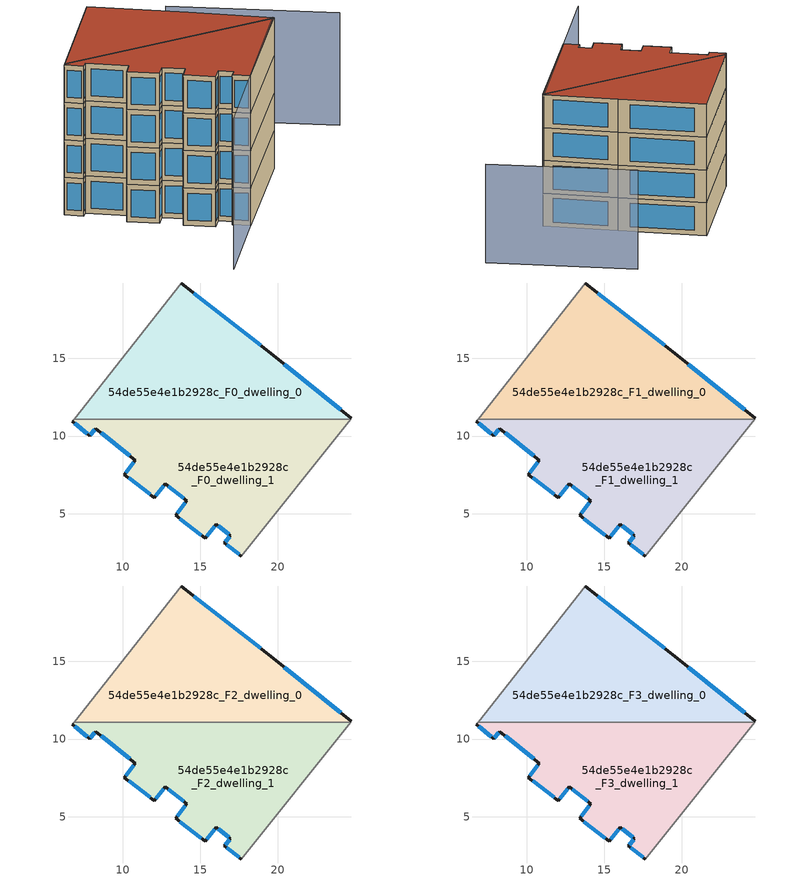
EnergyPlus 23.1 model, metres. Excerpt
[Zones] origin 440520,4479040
54de55e4e1b2928c_F0_dwelling_0
 floor ground (EU_floor_Construction): 19.71,15.2 24.73,11.14 24.67,11.07 6.87,11.1 13.76,19.85 z0
 wall outside (EU_wall_Construction): 24.73,11.14 19.71,15.2 13.76,19.85 z0:3
 wall adiabatic (EU_wall_Construction): 24.67,11.07 24.73,11.14 / 13.76,19.85 6.87,11.1 z0:3
 wall to 54de55e4e1b2928c_F0_dwelling_1 (EU_wall_Construction): 6.87,11.1 24.67,11.07 z0:3
 window (EU_Window_Construction): 18.88,15.84 14.59,19.21 / 24.03,11.7 20.4,14.63 z0.42:2.58
54de55e4e1b2928c_F0_dwelling_1
 floor ground (EU_floor_Construction): 24.67,11.07 17.65,2.28 16.56,3.12 16.94,3.58 16.04,4.33 15.31,3.41 13.42,4.89 14.12,5.84 12.74,6.92 12.04,6.04 10.11,7.53 10.81,8.44 8.26,10.48 7.88,10.01 6.75,10.94 6.87,11.1 z0
 wall outside (EU_wall_Construction): 6.75,10.94 7.88,10.01 8.26,10.48 10.81,8.44 10.11,7.53 12.04,6.04 12.74,6.92 14.12,5.84 13.42,4.89 15.31,3.41 16.04,4.33 16.94,3.58 16.56,3.12 17.65,2.28 z0:3
 wall adiabatic (EU_wall_Construction): 6.87,11.1 6.75,10.94 / 17.65,2.28 24.67,11.07 z0:3
 window (EU_Window_Construction): 15.41,3.54 15.94,4.2 / 13.68,4.69 15.05,3.62 / 14.02,5.71 13.51,5.02 / 12.94,6.77 13.93,5.99 / 12.14,6.16 12.65,6.79 / 10.38,7.32 11.78,6.24 / 10.71,8.31 10.21,7.65 / 8.62,10.2 10.45,8.73 / 7.93,10.07 8.21,10.42 / 6.91,10.81 7.72,10.14 / 16.71,3.01 17.5,2.4 / 16.89,3.51 16.61,3.19 / 16.17,4.22 16.82,3.68 z0.42:2.58
54de55e4e1b2928c_F1_dwelling_0
 floor to 54de55e4e1b2928c_F0_dwelling_0 (EU_floor_Construction): 19.7,15.2 24.73,11.14 24.67,11.07 6.87,11.1 13.76,19.85 z3
 wall outside (EU_wall_Construction): 24.73,11.14 19.71,15.2 13.76,19.85 z3:6
 wall adiabatic (EU_wall_Construction): 24.67,11.07 24.73,11.14 / 13.76,19.85 6.87,11.1 z3:6
 wall to 54de55e4e1b2928c_F1_dwelling_1 (EU_wall_Construction): 6.87,11.1 24.67,11.07 z3:6
 window (EU_Window_Construction): 18.88,15.84 14.59,19.21 / 24.03,11.7 20.4,14.63 z3.42:5.58
54de55e4e1b2928c_F1_dwelling_1
 floor to 54de55e4e1b2928c_F0_dwelling_1 (EU_floor_Construction): 24.67,11.07 17.65,2.28 16.56,3.12 16.94,3.58 16.04,4.33 15.31,3.41 13.42,4.89 14.12,5.84 12.74,6.92 12.04,6.04 10.11,7.53 10.81,8.44 8.26,10.48 7.88,10.01 6.75,10.94 6.87,11.1 z3
 wall outside (EU_wall_Construction): 6.75,10.94 7.88,10.01 8.26,10.48 10.81,8.44 10.11,7.53 12.04,6.04 12.74,6.92 14.12,5.84 13.42,4.89 15.31,3.41 16.04,4.33 16.94,3.58 16.56,3.12 17.65,2.28 z3:6
 wall adiabatic (EU_wall_Construction): 6.87,11.1 6.75,10.94 / 17.65,2.28 24.67,11.07 z3:6
 window (EU_Window_Construction): 15.41,3.54 15.94,4.2 / 13.68,4.69 15.05,3.62 / 14.02,5.71 13.51,5.02 / 12.94,6.77 13.93,5.99 / 12.14,6.16 12.65,6.79 / 10.38,7.32 11.78,6.24 / 10.71,8.31 10.21,7.65 / 8.62,10.2 10.45,8.73 / 7.93,10.07 8.21,10.42 / 6.91,10.81 7.72,10.14 / 16.71,3.01 17.5,2.4 / 16.89,3.51 16.61,3.19 / 16.17,4.22 16.82,3.68 z3.42:5.58
54de55e4e1b2928c_F2_dwelling_0
 floor to 54de55e4e1b2928c_F1_dwelling_0 (EU_floor_Construction): 19.7,15.2 24.73,11.14 24.67,11.07 6.87,11.1 13.76,19.85 z6
 wall outside (EU_wall_Construction): 24.73,11.14 19.71,15.2 13.76,19.85 z6:9
 wall adiabatic (EU_wall_Construction): 24.67,11.07 24.73,11.14 / 13.76,19.85 6.87,11.1 z6:9
 wall to 54de55e4e1b2928c_F2_dwelling_1 (EU_wall_Construction): 6.87,11.1 24.67,11.07 z6:9
 window (EU_Window_Construction): 18.88,15.84 14.59,19.21 / 24.03,11.7 20.4,14.63 z6.42:8.58
54de55e4e1b2928c_F2_dwelling_1
 floor to 54de55e4e1b2928c_F1_dwelling_1 (EU_floor_Construction): 24.67,11.07 17.65,2.28 16.56,3.12 16.94,3.58 16.04,4.33 15.31,3.41 13.42,4.89 14.12,5.84 12.74,6.92 12.04,6.04 10.11,7.53 10.81,8.44 8.26,10.48 7.88,10.01 6.75,10.94 6.87,11.1 z6
 wall outside (EU_wall_Construction): 6.75,10.94 7.88,10.01 8.26,10.48 10.81,8.44 10.11,7.53 12.04,6.04 12.74,6.92 14.12,5.84 13.42,4.89 15.31,3.41 16.04,4.33 16.94,3.58 16.56,3.12 17.65,2.28 z6:9
 wall adiabatic (EU_wall_Construction): 6.87,11.1 6.75,10.94 / 17.65,2.28 24.67,11.07 z6:9
 window (EU_Window_Construction): 15.41,3.54 15.94,4.2 / 13.68,4.69 15.05,3.62 / 14.02,5.71 13.51,5.02 / 12.94,6.77 13.93,5.99 / 12.14,6.16 12.65,6.79 / 10.38,7.32 11.78,6.24 / 10.71,8.31 10.21,7.65 / 8.62,10.2 10.45,8.73 / 7.93,10.07 8.21,10.42 / 6.91,10.81 7.72,10.14 / 16.71,3.01 17.5,2.4 / 16.89,3.51 16.61,3.19 / 16.17,4.22 16.82,3.68 z6.42:8.58
54de55e4e1b2928c_F3_dwelling_0
 floor to 54de55e4e1b2928c_F2_dwelling_0 (EU_floor_Construction): 19.7,15.2 24.73,11.14 24.67,11.07 6.87,11.1 13.76,19.85 z9
 wall outside (EU_wall_Construction): 24.73,11.14 19.71,15.2 13.76,19.85 z9:12
 wall adiabatic (EU_wall_Construction): 24.67,11.07 24.73,11.14 / 13.76,19.85 6.87,11.1 z9:12
 wall to 54de55e4e1b2928c_F3_dwelling_1 (EU_wall_Construction): 6.87,11.1 24.67,11.07 z9:12
 window (EU_Window_Construction): 18.88,15.84 14.59,19.21 / 24.03,11.7 20.4,14.63 z9.42:11.58
 roof outside (EU_roof_Construction): 24.67,11.07 24.73,11.14 19.71,15.2 13.76,19.85 6.87,11.1 z12
54de55e4e1b2928c_F3_dwelling_1
 floor to 54de55e4e1b2928c_F2_dwelling_1 (EU_floor_Construction): 24.67,11.07 17.65,2.28 16.56,3.12 16.94,3.58 16.04,4.33 15.31,3.41 13.42,4.89 14.12,5.84 12.74,6.92 12.04,6.04 10.11,7.53 10.81,8.44 8.26,10.48 7.88,10.01 6.75,10.94 6.87,11.1 z9
 wall outside (EU_wall_Construction): 6.75,10.94 7.88,10.01 8.26,10.48 10.81,8.44 10.11,7.53 12.04,6.04 12.74,6.92 14.12,5.84 13.42,4.89 15.31,3.41 16.04,4.33 16.94,3.58 16.56,3.12 17.65,2.28 z9:12
 wall adiabatic (EU_wall_Construction): 6.87,11.1 6.75,10.94 / 17.65,2.28 24.67,11.07 z9:12
 window (EU_Window_Construction): 15.41,3.54 15.94,4.2 / 13.68,4.69 15.05,3.62 / 14.02,5.71 13.51,5.02 / 12.94,6.77 13.93,5.99 / 12.14,6.16 12.65,6.79 / 10.38,7.32 11.78,6.24 / 10.71,8.31 10.21,7.65 / 8.62,10.2 10.45,8.73 / 7.93,10.07 8.21,10.42 / 6.91,10.81 7.72,10.14 / 16.71,3.01 17.5,2.4 / 16.89,3.51 16.61,3.19 / 16.17,4.22 16.82,3.68 z9.42:11.58
 roof outside (EU_roof_Construction): 17.65,2.28 24.67,11.07 6.87,11.1 6.75,10.94 7.88,10.01 8.26,10.48 10.81,8.44 10.11,7.53 12.04,6.04 12.74,6.92 14.12,5.84 13.42,4.89 15.31,3.41 16.04,4.33 16.94,3.58 16.56,3.12 z12
shading: 12.44,-4.27 24.64,11.21 z0:12; 32.93,15.79 22.43,23.32 z0:9
[Building]
EU S2 Campaign: North Axis=0; Terrain=City; Solar Distribution=FullExterior
[Site:Location]
Madrid: Latitude=40.5; Longitude=-3.5; Time Zone=1; Elevation=609
[SizingPeriod:WeatherFileDays]
AnnualSizingPeriod: Begin Month=1; Begin Day of Month=1; End Month=12; End Day of Month=31; Day of Week for Start Day=Monday; Use Weather File Daylight Saving Period=No; Use Weather File Rain and Snow Indicators=No
[MATERIAL]
EU_InternalMass_Material: Roughness=MediumRough; Thickness=0.1; Conductivity=1; Density=1800; Specific Heat=900; Thermal Absorptance=0.9; Solar Absorptance=0.7; Visible Absorptance=0.7
[MATERIAL:NOMASS] Roughness=MediumRough; Thermal Absorptance=0.9; Solar Absorptance=0.7; Visible Absorptance=0.7
Name | Thermal Resistance
EU_wall_NoMass | 1.60022
EU_roof_NoMass | 1.57597
EU_floor_NoMass | 0.470652
[WINDOWMATERIAL:SIMPLEGLAZINGSYSTEM]
EU_Window_SimpleGlazing: UFactor=3.28802; Solar Heat Gain Coefficient=0.85; Visible Transmittance=0.85
[CONSTRUCTION]
EU_wall_Construction: EU_wall_NoMass
EU_roof_Construction: EU_roof_NoMass
EU_floor_Construction: EU_floor_NoMass
EU_InternalMass_Construction: EU_InternalMass_Material
EU_Window_Construction: EU_Window_SimpleGlazing
[ZONE] Type=1; Multiplier=1; Ceiling Height=autocalculate; Floor Area=autocalculate; Part of Total Floor Area=Yes
Name | Volume
54de55e4e1b2928c_F0_dwelling_0 | 236.883
54de55e4e1b2928c_F1_dwelling_0; 54de55e4e1b2928c_F2_dwelling_0; 54de55e4e1b2928c_F3_dwelling_0 | 236.882
54de55e4e1b2928c_F0_dwelling_1 | 236.866
54de55e4e1b2928c_F1_dwelling_1; 54de55e4e1b2928c_F2_dwelling_1; 54de55e4e1b2928c_F3_dwelling_1 | 236.867
[INTERNALMASS] Construction=EU_InternalMass_Construction
Name | Zone or ZoneList | Surface Area
54de55e4e1b2928c_F0_dwelling_0_EU_InternalMass | 54de55e4e1b2928c_F0_dwelling_0 | 78.9608
54de55e4e1b2928c_F0_dwelling_1_EU_InternalMass | 54de55e4e1b2928c_F0_dwelling_1 | 78.9556
54de55e4e1b2928c_F1_dwelling_0_EU_InternalMass | 54de55e4e1b2928c_F1_dwelling_0 | 78.9608
54de55e4e1b2928c_F1_dwelling_1_EU_InternalMass | 54de55e4e1b2928c_F1_dwelling_1 | 78.9556
54de55e4e1b2928c_F2_dwelling_0_EU_InternalMass | 54de55e4e1b2928c_F2_dwelling_0 | 78.9608
54de55e4e1b2928c_F2_dwelling_1_EU_InternalMass | 54de55e4e1b2928c_F2_dwelling_1 | 78.9556
54de55e4e1b2928c_F3_dwelling_0_EU_InternalMass | 54de55e4e1b2928c_F3_dwelling_0 | 78.9608
54de55e4e1b2928c_F3_dwelling_1_EU_InternalMass | 54de55e4e1b2928c_F3_dwelling_1 | 78.9556
[OTHEREQUIPMENT] Fuel Type=Electricity; Design Level Calculation Method=Watts/Area; Power per Zone Floor Area=1; Fraction Latent=0; Fraction Radiant=0; Fraction Lost=0; Carbon Dioxide Generation Rate=0; EndUse Subcategory=EU_Step8_InternalGains
Name | Zone or ZoneList or Space or SpaceList | Schedule
EU_Step8_InternalGain_54de55e4e1b2928c_F0_dwelling_0_f000 | 54de55e4e1b2928c_F0_dwelling_0 | EU_Step8_GainSchedule_54de55e4e1b2928c_F0_dwelling_0_f000
EU_Step8_InternalGain_54de55e4e1b2928c_F0_dwelling_1_f000 | 54de55e4e1b2928c_F0_dwelling_1 | EU_Step8_GainSchedule_54de55e4e1b2928c_F0_dwelling_1_f000
EU_Step8_InternalGain_54de55e4e1b2928c_F1_dwelling_0_f000 | 54de55e4e1b2928c_F1_dwelling_0 | EU_Step8_GainSchedule_54de55e4e1b2928c_F1_dwelling_0_f000
EU_Step8_InternalGain_54de55e4e1b2928c_F1_dwelling_1_f000 | 54de55e4e1b2928c_F1_dwelling_1 | EU_Step8_GainSchedule_54de55e4e1b2928c_F1_dwelling_1_f000
EU_Step8_InternalGain_54de55e4e1b2928c_F2_dwelling_0_f000 | 54de55e4e1b2928c_F2_dwelling_0 | EU_Step8_GainSchedule_54de55e4e1b2928c_F2_dwelling_0_f000
EU_Step8_InternalGain_54de55e4e1b2928c_F2_dwelling_1_f000 | 54de55e4e1b2928c_F2_dwelling_1 | EU_Step8_GainSchedule_54de55e4e1b2928c_F2_dwelling_1_f000
EU_Step8_InternalGain_54de55e4e1b2928c_F3_dwelling_0_f000 | 54de55e4e1b2928c_F3_dwelling_0 | EU_Step8_GainSchedule_54de55e4e1b2928c_F3_dwelling_0_f000
EU_Step8_InternalGain_54de55e4e1b2928c_F3_dwelling_1_f000 | 54de55e4e1b2928c_F3_dwelling_1 | EU_Step8_GainSchedule_54de55e4e1b2928c_F3_dwelling_1_f000
[ZONEVENTILATION:DESIGNFLOWRATE] Schedule=EU_AlwaysOn; Design Flow Rate Calculation Method=AirChanges/Hour; Air Changes per Hour=0.480704; Ventilation Type=Natural; Fan Pressure Rise=0; Fan Total Efficiency=1; Constant Term Coefficient=1; Temperature Term Coefficient=0; Velocity Term Coefficient=0; Velocity Squared Term Coefficient=0; Minimum Indoor Temperature=-100; Maximum Indoor Temperature=100; Delta Temperature=-100; Minimum Outdoor Temperature=-100; Maximum Outdoor Temperature=100; Maximum Wind Speed=40
Name | Zone or ZoneList or Space or SpaceList
EU_ConstantAir_54de55e4e1b2928c_F0_dwelling_0 | 54de55e4e1b2928c_F0_dwelling_0
EU_ConstantAir_54de55e4e1b2928c_F0_dwelling_1 | 54de55e4e1b2928c_F0_dwelling_1
EU_ConstantAir_54de55e4e1b2928c_F1_dwelling_0 | 54de55e4e1b2928c_F1_dwelling_0
EU_ConstantAir_54de55e4e1b2928c_F1_dwelling_1 | 54de55e4e1b2928c_F1_dwelling_1
EU_ConstantAir_54de55e4e1b2928c_F2_dwelling_0 | 54de55e4e1b2928c_F2_dwelling_0
EU_ConstantAir_54de55e4e1b2928c_F2_dwelling_1 | 54de55e4e1b2928c_F2_dwelling_1
EU_ConstantAir_54de55e4e1b2928c_F3_dwelling_0 | 54de55e4e1b2928c_F3_dwelling_0
EU_ConstantAir_54de55e4e1b2928c_F3_dwelling_1 | 54de55e4e1b2928c_F3_dwelling_1
[HVACTEMPLATE:THERMOSTAT] Constant Heating Setpoint=20; Constant Cooling Setpoint=50
EU_HeatOnly_54de55e4e1b2928c_F0_dwelling_0; EU_HeatOnly_54de55e4e1b2928c_F0_dwelling_1; EU_HeatOnly_54de55e4e1b2928c_F1_dwelling_0; EU_HeatOnly_54de55e4e1b2928c_F1_dwelling_1; EU_HeatOnly_54de55e4e1b2928c_F2_dwelling_0; EU_HeatOnly_54de55e4e1b2928c_F2_dwelling_1; EU_HeatOnly_54de55e4e1b2928c_F3_dwelling_0; EU_HeatOnly_54de55e4e1b2928c_F3_dwelling_1
[HVACTEMPLATE:ZONE:IDEALLOADSAIRSYSTEM] System Availability Schedule=EU_AlwaysOn; Maximum Heating Supply Air Temperature=50; Minimum Cooling Supply Air Temperature=13; Maximum Heating Supply Air Humidity Ratio=0.0156; Minimum Cooling Supply Air Humidity Ratio=0.0077; Heating Limit=NoLimit; Cooling Limit=NoLimit; Heating Availability Schedule=EU_AlwaysOn; Cooling Availability Schedule=EU_CoolingOff; Dehumidification Control Type=ConstantSensibleHeatRatio; Cooling Sensible Heat Ratio=0.7; Dehumidification Setpoint=60; Humidification Control Type=None; Humidification Setpoint=30; Outdoor Air Method=None; Outdoor Air Flow Rate per Person=0.00944; Outdoor Air Flow Rate per Zone Floor Area=0; Outdoor Air Flow Rate per Zone=0; Demand Controlled Ventilation Type=None; Outdoor Air Economizer Type=NoEconomizer; Heat Recovery Type=None; Sensible Heat Recovery Effectiveness=0.7; Latent Heat Recovery Effectiveness=0.65
Name | Template Thermostat
54de55e4e1b2928c_F0_dwelling_0 | EU_HeatOnly_54de55e4e1b2928c_F0_dwelling_0
54de55e4e1b2928c_F0_dwelling_1 | EU_HeatOnly_54de55e4e1b2928c_F0_dwelling_1
54de55e4e1b2928c_F1_dwelling_0 | EU_HeatOnly_54de55e4e1b2928c_F1_dwelling_0
54de55e4e1b2928c_F1_dwelling_1 | EU_HeatOnly_54de55e4e1b2928c_F1_dwelling_1
54de55e4e1b2928c_F2_dwelling_0 | EU_HeatOnly_54de55e4e1b2928c_F2_dwelling_0
54de55e4e1b2928c_F2_dwelling_1 | EU_HeatOnly_54de55e4e1b2928c_F2_dwelling_1
54de55e4e1b2928c_F3_dwelling_0 | EU_HeatOnly_54de55e4e1b2928c_F3_dwelling_0
54de55e4e1b2928c_F3_dwelling_1 | EU_HeatOnly_54de55e4e1b2928c_F3_dwelling_1
[SIZING:ZONE] Zone Cooling Design Supply Air Temperature Input Method=SupplyAirTemperature; Zone Cooling Design Supply Air Temperature=13; Zone Heating Design Supply Air Temperature Input Method=SupplyAirTemperature; Zone Heating Design Supply Air Temperature=50; Zone Cooling Design Supply Air Humidity Ratio=0.008; Zone Heating Design Supply Air Humidity Ratio=0.008; Cooling Design Air Flow Method=DesignDay; Cooling Design Air Flow Rate=0; Cooling Minimum Air Flow per Zone Floor Area=0.000762; Cooling Minimum Air Flow=0; Cooling Minimum Air Flow Fraction=0.2; Heating Design Air Flow Method=DesignDay; Heating Design Air Flow Rate=0; Heating Maximum Air Flow per Zone Floor Area=0.002032; Heating Maximum Air Flow=0.141576; Heating Maximum Air Flow Fraction=0.3; Account for Dedicated Outdoor Air System=No; Dedicated Outdoor Air System Control Strategy=NeutralSupplyAir; Dedicated Outdoor Air Low Setpoint Temperature for Design=autosize; Dedicated Outdoor Air High Setpoint Temperature for Design=autosize; Zone Load Sizing Method=Sensible Load Only No Latent Load; Zone Latent Cooling Design Supply Air Humidity Ratio Input Method=HumidityRatioDifference; Zone Cooling Design Supply Air Humidity Ratio Difference=0.005; Zone Latent Heating Design Supply Air Humidity Ratio Input Method=HumidityRatioDifference; Zone Humidification Design Supply Air Humidity Ratio Difference=0.005
54de55e4e1b2928c_F0_dwelling_0; 54de55e4e1b2928c_F0_dwelling_1; 54de55e4e1b2928c_F1_dwelling_0; 54de55e4e1b2928c_F1_dwelling_1; 54de55e4e1b2928c_F2_dwelling_0; 54de55e4e1b2928c_F2_dwelling_1; 54de55e4e1b2928c_F3_dwelling_0; 54de55e4e1b2928c_F3_dwelling_1
[SCHEDULE:CONSTANT]
Name | Hourly Value
EU_AlwaysOn | 1
EU_CoolingOff | 0
[SCHEDULE:FILE] Column Number=1; Rows to Skip at Top=0; Number of Hours of Data=8760; Column Separator=Comma; Interpolate to Timestep=No; Minutes per Item=60; Adjust Schedule for Daylight Savings=Yes
Name | File
EU_Step8_GainSchedule_54de55e4e1b2928c_F0_dwelling_0_f000 | ../../schedules/54de55e4e1b2928c/54de55e4e1b2928c_F0_dwelling_0_f000_gain.csv
EU_Step8_GainSchedule_54de55e4e1b2928c_F0_dwelling_1_f000 | ../../schedules/54de55e4e1b2928c/54de55e4e1b2928c_F0_dwelling_1_f000_gain.csv
EU_Step8_GainSchedule_54de55e4e1b2928c_F1_dwelling_0_f000 | ../../schedules/54de55e4e1b2928c/54de55e4e1b2928c_F1_dwelling_0_f000_gain.csv
EU_Step8_GainSchedule_54de55e4e1b2928c_F1_dwelling_1_f000 | ../../schedules/54de55e4e1b2928c/54de55e4e1b2928c_F1_dwelling_1_f000_gain.csv
EU_Step8_GainSchedule_54de55e4e1b2928c_F2_dwelling_0_f000 | ../../schedules/54de55e4e1b2928c/54de55e4e1b2928c_F2_dwelling_0_f000_gain.csv
EU_Step8_GainSchedule_54de55e4e1b2928c_F2_dwelling_1_f000 | ../../schedules/54de55e4e1b2928c/54de55e4e1b2928c_F2_dwelling_1_f000_gain.csv
EU_Step8_GainSchedule_54de55e4e1b2928c_F3_dwelling_0_f000 | ../../schedules/54de55e4e1b2928c/54de55e4e1b2928c_F3_dwelling_0_f000_gain.csv
EU_Step8_GainSchedule_54de55e4e1b2928c_F3_dwelling_1_f000 | ../../schedules/54de55e4e1b2928c/54de55e4e1b2928c_F3_dwelling_1_f000_gain.csv
